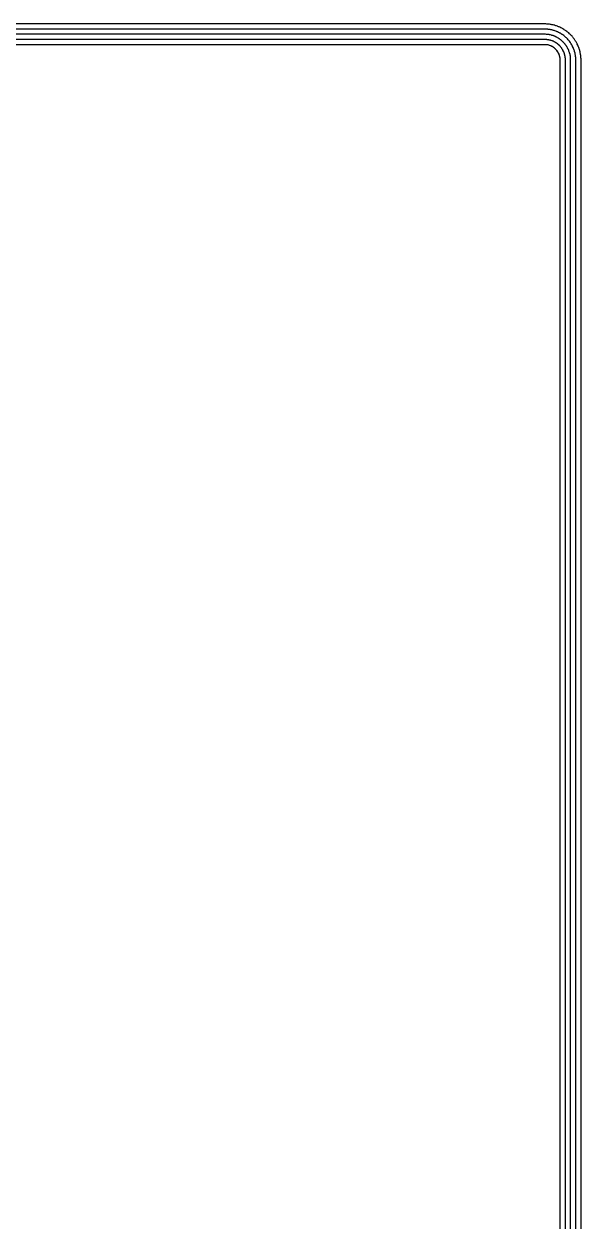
# Model space of a CAD drawing. Header units: metres. Extents: x 1.9 to 53.8, y 3.3 to 25.9.
# Drawn here: x 48.38 to 53.75, y 14.3 to 25.85 of the extents above; entities that cross this region are included whole.
import ezdxf

# ---------------------------------------------------------------- set-up
doc = ezdxf.new("R2010")
doc.units = ezdxf.units.M

msp = doc.modelspace()

# ---------------------------------------------------------------- linework, layer by layer
for points in [[(53.75, 3.7), (53.75, 25.5), (53.75, 25.506), (53.75, 25.512), (53.749, 25.522), (53.749, 25.528), (53.748, 25.534), (53.748, 25.54), (53.747, 25.546), (53.745, 25.556), (53.744, 25.562), (53.743, 25.568), (53.742, 25.574), (53.741, 25.58), (53.738, 25.59), (53.737, 25.596), (53.735, 25.602), (53.733, 25.607), (53.731, 25.613), (53.728, 25.623), (53.726, 25.628), (53.723, 25.634), (53.721, 25.64), (53.718, 25.645), (53.714, 25.654), (53.712, 25.66), (53.709, 25.665), (53.706, 25.67), (53.703, 25.676), (53.698, 25.684), (53.694, 25.689), (53.691, 25.694), (53.688, 25.7), (53.684, 25.705), (53.678, 25.712), (53.674, 25.717), (53.671, 25.722), (53.667, 25.727), (53.663, 25.731), (53.656, 25.739), (53.652, 25.743), (53.648, 25.748), (53.643, 25.752), (53.639, 25.756), (53.631, 25.763), (53.627, 25.767), (53.622, 25.771), (53.617, 25.774), (53.612, 25.778), (53.605, 25.784), (53.6, 25.788), (53.594, 25.791), (53.589, 25.794), (53.584, 25.798), (53.576, 25.803), (53.57, 25.806), (53.565, 25.809), (53.56, 25.812), (53.554, 25.814), (53.545, 25.818), (53.54, 25.821), (53.534, 25.823), (53.528, 25.826), (53.523, 25.828), (53.513, 25.831), (53.507, 25.833), (53.502, 25.835), (53.496, 25.837), (53.49, 25.838), (53.48, 25.841), (53.474, 25.842), (53.468, 25.843), (53.462, 25.844), (53.456, 25.845), (53.446, 25.847), (53.44, 25.848), (53.434, 25.848), (53.428, 25.849), (53.422, 25.849), (53.412, 25.85), (53.406, 25.85), (53.4, 25.85), (2.3, 25.85)], [(53.7, 3.7), (53.7, 25.5), (53.7, 25.505), (53.7, 25.51), (53.699, 25.52), (53.699, 25.525), (53.699, 25.529), (53.698, 25.534), (53.697, 25.539), (53.696, 25.549), (53.695, 25.554), (53.694, 25.559), (53.693, 25.563), (53.692, 25.568), (53.69, 25.578), (53.688, 25.582), (53.687, 25.587), (53.686, 25.592), (53.684, 25.596), (53.681, 25.606), (53.679, 25.61), (53.677, 25.615), (53.675, 25.619), (53.673, 25.624), (53.669, 25.633), (53.667, 25.637), (53.665, 25.641), (53.662, 25.646), (53.66, 25.65), (53.655, 25.658), (53.652, 25.663), (53.649, 25.667), (53.647, 25.671), (53.644, 25.675), (53.638, 25.683), (53.635, 25.687), (53.632, 25.69), (53.629, 25.694), (53.626, 25.698), (53.619, 25.705), (53.616, 25.709), (53.612, 25.712), (53.609, 25.716), (53.605, 25.719), (53.598, 25.726), (53.594, 25.729), (53.59, 25.732), (53.587, 25.735), (53.583, 25.738), (53.575, 25.744), (53.571, 25.747), (53.567, 25.749), (53.563, 25.752), (53.558, 25.755), (53.55, 25.76), (53.546, 25.762), (53.541, 25.765), (53.537, 25.767), (53.533, 25.769), (53.524, 25.773), (53.519, 25.775), (53.515, 25.777), (53.51, 25.779), (53.506, 25.781), (53.496, 25.784), (53.492, 25.786), (53.487, 25.787), (53.482, 25.788), (53.478, 25.79), (53.468, 25.792), (53.463, 25.793), (53.459, 25.794), (53.454, 25.795), (53.449, 25.796), (53.439, 25.797), (53.434, 25.798), (53.429, 25.799), (53.425, 25.799), (53.42, 25.799), (53.41, 25.8), (53.405, 25.8), (53.4, 25.8), (2.3, 25.8)], [(53.65, 3.7), (53.65, 25.5), (53.65, 25.504), (53.65, 25.507), (53.649, 25.517), (53.649, 25.521), (53.649, 25.525), (53.648, 25.528), (53.648, 25.532), (53.647, 25.542), (53.646, 25.545), (53.645, 25.549), (53.644, 25.552), (53.644, 25.556), (53.641, 25.565), (53.64, 25.569), (53.639, 25.573), (53.638, 25.576), (53.637, 25.58), (53.634, 25.589), (53.632, 25.592), (53.631, 25.596), (53.63, 25.599), (53.628, 25.602), (53.624, 25.611), (53.622, 25.615), (53.621, 25.618), (53.619, 25.621), (53.617, 25.624), (53.612, 25.633), (53.61, 25.636), (53.608, 25.639), (53.606, 25.642), (53.604, 25.645), (53.598, 25.653), (53.596, 25.656), (53.593, 25.659), (53.591, 25.661), (53.588, 25.664), (53.582, 25.671), (53.579, 25.674), (53.577, 25.677), (53.574, 25.679), (53.571, 25.682), (53.564, 25.688), (53.561, 25.691), (53.559, 25.693), (53.556, 25.696), (53.553, 25.698), (53.545, 25.704), (53.542, 25.706), (53.539, 25.708), (53.536, 25.71), (53.533, 25.712), (53.524, 25.717), (53.521, 25.719), (53.518, 25.721), (53.515, 25.722), (53.511, 25.724), (53.502, 25.728), (53.499, 25.73), (53.496, 25.731), (53.492, 25.732), (53.489, 25.734), (53.48, 25.737), (53.476, 25.738), (53.473, 25.739), (53.469, 25.74), (53.465, 25.741), (53.456, 25.744), (53.452, 25.744), (53.449, 25.745), (53.445, 25.746), (53.442, 25.747), (53.432, 25.748), (53.428, 25.748), (53.425, 25.749), (53.421, 25.749), (53.417, 25.749), (53.407, 25.75), (53.404, 25.75), (53.4, 25.75), (2.3, 25.75)], [(53.6, 3.7), (53.6, 25.5), (53.6, 25.502), (53.6, 25.505), (53.599, 25.515), (53.599, 25.517), (53.599, 25.52), (53.599, 25.522), (53.598, 25.524), (53.597, 25.534), (53.597, 25.537), (53.596, 25.539), (53.596, 25.541), (53.595, 25.544), (53.593, 25.553), (53.592, 25.556), (53.591, 25.558), (53.591, 25.56), (53.59, 25.563), (53.587, 25.572), (53.586, 25.574), (53.585, 25.577), (53.584, 25.579), (53.583, 25.581), (53.579, 25.59), (53.578, 25.592), (53.576, 25.594), (53.575, 25.596), (53.574, 25.599), (53.569, 25.607), (53.568, 25.609), (53.566, 25.611), (53.565, 25.613), (53.564, 25.615), (53.558, 25.623), (53.556, 25.625), (53.555, 25.627), (53.553, 25.629), (53.551, 25.631), (53.545, 25.638), (53.543, 25.64), (53.541, 25.641), (53.54, 25.643), (53.538, 25.645), (53.531, 25.651), (53.529, 25.653), (53.527, 25.655), (53.525, 25.656), (53.523, 25.658), (53.515, 25.664), (53.513, 25.665), (53.511, 25.666), (53.509, 25.668), (53.507, 25.669), (53.499, 25.674), (53.496, 25.675), (53.494, 25.676), (53.492, 25.678), (53.49, 25.679), (53.481, 25.683), (53.479, 25.684), (53.477, 25.685), (53.474, 25.686), (53.472, 25.687), (53.463, 25.69), (53.46, 25.691), (53.458, 25.691), (53.456, 25.692), (53.453, 25.693), (53.444, 25.695), (53.441, 25.696), (53.439, 25.696), (53.437, 25.697), (53.434, 25.697), (53.424, 25.698), (53.422, 25.699), (53.42, 25.699), (53.417, 25.699), (53.415, 25.699), (53.405, 25.7), (53.402, 25.7), (53.4, 25.7), (2.3, 25.7)], [(53.55, 3.7), (53.55, 25.5), (53.55, 25.501), (53.55, 25.502), (53.55, 25.512), (53.549, 25.513), (53.549, 25.515), (53.549, 25.516), (53.549, 25.517), (53.548, 25.527), (53.547, 25.528), (53.547, 25.529), (53.547, 25.53), (53.547, 25.532), (53.544, 25.541), (53.544, 25.542), (53.544, 25.544), (53.543, 25.545), (53.543, 25.546), (53.54, 25.555), (53.539, 25.556), (53.539, 25.557), (53.538, 25.559), (53.538, 25.56), (53.533, 25.569), (53.533, 25.57), (53.532, 25.571), (53.532, 25.572), (53.531, 25.573), (53.526, 25.581), (53.525, 25.582), (53.525, 25.583), (53.524, 25.584), (53.523, 25.585), (53.518, 25.593), (53.517, 25.594), (53.516, 25.595), (53.515, 25.596), (53.514, 25.597), (53.508, 25.604), (53.507, 25.605), (53.506, 25.606), (53.505, 25.607), (53.504, 25.608), (53.497, 25.614), (53.496, 25.615), (53.495, 25.616), (53.494, 25.617), (53.493, 25.618), (53.485, 25.623), (53.484, 25.624), (53.483, 25.625), (53.482, 25.625), (53.481, 25.626), (53.473, 25.631), (53.472, 25.632), (53.471, 25.632), (53.47, 25.633), (53.469, 25.633), (53.46, 25.638), (53.459, 25.638), (53.457, 25.639), (53.456, 25.639), (53.455, 25.64), (53.446, 25.643), (53.445, 25.643), (53.444, 25.644), (53.442, 25.644), (53.441, 25.644), (53.432, 25.647), (53.43, 25.647), (53.429, 25.647), (53.428, 25.647), (53.427, 25.648), (53.417, 25.649), (53.416, 25.649), (53.415, 25.649), (53.413, 25.649), (53.412, 25.65), (53.402, 25.65), (53.401, 25.65), (53.4, 25.65), (2.3, 25.65)]]:
    msp.add_lwpolyline(points)

doc.saveas('drawing.dxf')
